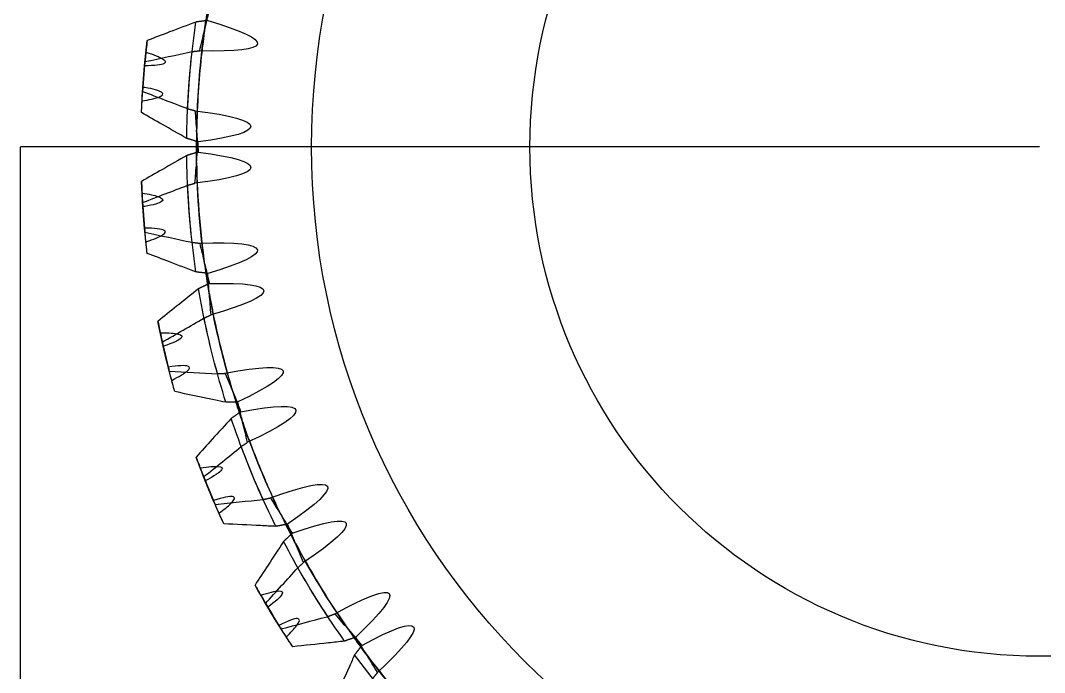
# Model space of a CAD drawing. Header units: millimetres. Extents: x -3 to 292, y -52 to 113.
# Drawn here: x 21.83 to 57.01, y 30.06 to 52.47 of the extents above; entities that cross this region are included whole.
import ezdxf

# ---------------------------------------------------------------- set-up
doc = ezdxf.new("R2010")
doc.units = ezdxf.units.MM
doc.layers.add('pieza3', color=163, linetype='Continuous')

msp = doc.modelspace()

# ---------------------------------------------------------------- linework, layer by layer
at = {"layer": 'pieza3', "extrusion": (0, 0, -1)}
for p in [(56.835, 48.121, -72.904), (21.835, 8.121, -72.904)]:
    msp.add_line(p, (21.835, 48.121, -72.904), dxfattribs=at)
at = {"layer": 'pieza3'}
msp.add_line((56.835, 48.121, -128.254), (56.835, 48.121, -45.285), dxfattribs=at)
for centre, radius in [((56.835, 48.121, -45.285), 25), ((56.835, 48.121, -43.485), 17.5), ((56.835, 48.121, -45.285), 17.5)]:
    msp.add_circle(centre, radius, dxfattribs=at)
at = {"layer": 'pieza3', "extrusion": (-4.07889e-32, -2.22045e-16, -1)}
for centre, radius, start, end in [((-56.835, 48.121, 67.554), 29.289, 2.5757, 8.4299), ((-56.835, 48.121, 68.856), 30.864, 3.5478, 6.805), ((-56.835, 48.121, 78.254), 29.289, 0.5701, 6.4243), ((-56.835, 48.121, 76.952), 30.864, 2.195, 5.4522), ((-56.835, 48.121, 75.615), 30.864, 2.9406, 5.186), ((-56.835, 48.121, 67.554), 29.289, 353.5757, 359.4299), ((-56.835, 48.121, 68.856), 30.864, 354.5478, 357.805), ((-56.835, 48.121, 78.254), 29.289, 351.5701, 357.4243), ((-56.835, 48.121, 76.952), 30.864, 353.195, 356.4522), ((-56.835, 48.121, 75.615), 30.864, 353.9406, 356.186), ((-56.835, 48.121, 67.554), 29.289, 344.5757, 350.4299), ((-56.835, 48.121, 78.254), 29.289, 342.5701, 348.4243), ((-56.835, 48.121, 68.856), 30.864, 345.5478, 348.805), ((-56.835, 48.121, 76.952), 30.864, 344.195, 347.4522), ((-56.835, 48.121, 75.615), 30.864, 344.9406, 347.186), ((-56.835, 48.121, 67.554), 29.289, 335.5757, 341.4299), ((-56.835, 48.121, 78.254), 29.289, 333.5701, 339.4243), ((-56.835, 48.121, 68.856), 30.864, 336.5478, 339.805), ((-56.835, 48.121, 76.952), 30.864, 335.195, 338.4522), ((-56.835, 48.121, 75.615), 30.864, 335.9406, 338.186), ((-56.835, 48.121, 67.554), 29.289, 326.5757, 332.4299), ((-56.835, 48.121, 78.254), 29.289, 324.5701, 330.4243), ((-56.835, 48.121, 68.856), 30.864, 327.5478, 330.805), ((-56.835, 48.121, 76.952), 30.864, 326.195, 329.4522), ((-56.835, 48.121, 75.615), 30.864, 326.9406, 329.186), ((-56.835, 48.121, 67.554), 29.289, 317.5757, 323.4299)]:
    msp.add_arc(centre, radius, start, end, dxfattribs=at)
at = {"layer": 'pieza3', "extrusion": (0.155658, 0.982787, -0.099504)}
msp.add_arc((-12.843, -66.928, 62.685), 8.68, 142.3181, 218.8726, dxfattribs=at)
at = {"layer": 'pieza3'}
for start, end in [(173.9406, 176.186), (182.9406, 185.186), (191.9406, 194.186), (200.9406, 203.186), (209.9406, 212.186)]:
    msp.add_arc((56.835, 48.121, -70.193), 30.864, start, end, dxfattribs=at)
at = {"layer": 'pieza3', "extrusion": (1.82785e-16, 0.995037, -0.099504)}
for centre, start, end in [((-21.07, -67.754, 55.844), 141.1274, 217.6819), ((-21.07, -67.754, 54.428), 142.3181, 218.8726)]:
    msp.add_arc(centre, 8.68, start, end, dxfattribs=at)
at = {"layer": 'pieza3', "extrusion": (-0.155658, 0.982787, -0.099504)}
for centre, start, end in [((-27.898, -68.697, 46.408), 141.1274, 217.6819), ((-27.898, -68.697, 44.992), 142.3181, 218.8726)]:
    msp.add_arc(centre, 8.68, start, end, dxfattribs=at)
at = {"layer": 'pieza3', "extrusion": (-0.307483, 0.946337, -0.099504)}
for centre, start, end in [((-33.159, -69.736, 36.025), 141.1274, 217.6819), ((-33.159, -69.736, 34.609), 142.3181, 218.8726)]:
    msp.add_arc(centre, 8.68, start, end, dxfattribs=at)
at = {"layer": 'pieza3', "extrusion": (-0.451737, 0.886585, -0.099504)}
for centre, start, end in [((-36.722, -70.843, 24.951), 141.1274, 217.6819), ((-36.722, -70.843, 23.535), 142.3181, 218.8726)]:
    msp.add_arc(centre, 8.68, start, end, dxfattribs=at)
at = {"layer": 'pieza3', "extrusion": (-0.584868, 0.805002, -0.099504)}
for centre, start, end in [((-38.5, -71.992, 13.459), 141.1274, 217.6819), ((-38.5, -71.992, 12.043), 142.3181, 218.8726)]:
    msp.add_arc(centre, 8.68, start, end, dxfattribs=at)
at = {"layer": 'pieza3'}
for centre, major_axis, start_param, end_param in [((29.88, 106.557, -78.254), (-13.646, -86.159), 0.902775, 0.913123), ((29.88, 106.557, -78.254), (-13.646, -86.159), 0.892342, 0.902775), ((21.07, 101.621, -78.254), (0, -87.233), 0.902775, 0.913123), ((21.07, 101.621, -78.254), (0, -87.233), 0.892342, 0.902775), ((13.141, 95.367, -78.254), (13.646, -86.159), 0.902775, 0.913123), ((13.141, 95.367, -78.254), (13.646, -86.159), 0.892342, 0.902775), ((6.288, 87.95, -78.254), (26.956, -82.963), 0.902775, 0.913123), ((6.288, 87.95, -78.254), (26.956, -82.963), 0.892342, 0.902775), ((0.68, 79.553, -78.254), (39.603, -77.725), 0.902775, 0.913123), ((0.68, 79.553, -78.254), (39.603, -77.725), 0.892342, 0.902775), ((-3.546, 70.381, -78.254), (51.274, -70.573), 0.902775, 0.913123), ((-3.546, 70.381, -78.254), (51.274, -70.573), 0.892342, 0.902775)]:
    msp.add_ellipse(centre, major_axis=major_axis, ratio=0.099504, start_param=start_param, end_param=end_param, dxfattribs=at)
at = {"layer": 'pieza3', "extrusion": (-4.07889e-32, -2.22045e-16, -1)}
for start_param, end_param in [(-2.24925, -2.238818), (-2.238818, -2.228469)]:
    msp.add_ellipse((21.07, -5.379, -67.554), major_axis=(0, -87.233), ratio=0.099504, start_param=start_param, end_param=end_param, dxfattribs=at)
at = {"layer": 'pieza3', "extrusion": (-3.69779e-32, -2.22045e-16, -1)}
for start_param, end_param in [(-2.24925, -2.238818), (-2.238818, -2.228469)]:
    msp.add_ellipse((29.88, -10.315, -67.554), major_axis=(13.646, -86.159), ratio=0.099504, start_param=start_param, end_param=end_param, dxfattribs=at)
at = {"layer": 'pieza3', "extrusion": (-3.93289e-18, -2.0994e-16, -1)}
for start_param, end_param in [(-2.24925, -2.238818), (-2.238818, -2.228469)]:
    msp.add_ellipse((39.353, -13.813, -67.554), major_axis=(26.956, -82.963), ratio=0.099504, start_param=start_param, end_param=end_param, dxfattribs=at)
at = {"layer": 'pieza3', "extrusion": (5.77799e-18, -2.33385e-16, -1)}
for start_param, end_param in [(-2.24925, -2.238818), (-2.238818, -2.228469)]:
    msp.add_ellipse((49.257, -15.785, -67.554), major_axis=(39.603, -77.725), ratio=0.099504, start_param=start_param, end_param=end_param, dxfattribs=at)
at = {"layer": 'pieza3', "extrusion": (-7.48081e-18, -2.11748e-16, -1)}
for start_param, end_param in [(-2.24925, -2.238818), (-2.238818, -2.228469)]:
    msp.add_ellipse((59.347, -16.184, -67.554), major_axis=(51.274, -70.573), ratio=0.099504, start_param=start_param, end_param=end_param, dxfattribs=at)
at = {"layer": 'pieza3'}
for points in [[(28.325, 53.178, -67.554), (28.282, 52.939, -67.554), (28.243, 52.699, -67.554), (28.206, 52.458, -67.554)], [(28.157, 52.121, -78.254), (28.191, 52.362, -78.254), (28.227, 52.602, -78.254), (28.267, 52.842, -78.254)], [(26.11, 51.053, -76.952), (26.646, 51.167, -77.384), (27.187, 51.282, -77.818), (27.73, 51.398, -78.254)], [(26.039, 50.174, -70.193), (26.036, 50.138, -69.747), (26.033, 50.089, -69.302), (26.029, 50.031, -68.856)], [(26.029, 50.031, -68.856), (26.543, 49.833, -68.422), (27.058, 49.635, -67.988), (27.576, 49.437, -67.554)], [(27.884, 48.656, -67.554), (27.881, 48.477, -67.554), (27.879, 48.299, -67.554), (27.879, 48.121, -67.554)], [(27.879, 48.121, -78.254), (27.879, 48.185, -78.254), (27.88, 48.25, -78.254), (27.88, 48.315, -78.254)], [(27.884, 47.586, -78.254), (27.881, 47.764, -78.254), (27.879, 47.942, -78.254), (27.879, 48.121, -78.254)], [(27.879, 48.121, -67.554), (27.879, 48.056, -67.554), (27.88, 47.991, -67.554), (27.88, 47.927, -67.554)], [(28.157, 44.12, -67.554), (27.981, 45.381, -67.554), (27.889, 46.654, -67.554), (27.88, 47.927, -67.554)], [(27.884, 47.586, -78.254), (27.908, 46.313, -78.254), (28.016, 45.042, -78.254), (28.206, 43.783, -78.254)], [(26.029, 46.211, -76.952), (26.543, 46.408, -77.385), (27.058, 46.606, -77.819), (27.576, 46.804, -78.254)], [(26.039, 46.068, -75.615), (26.036, 46.103, -76.06), (26.033, 46.152, -76.506), (26.029, 46.211, -76.952)], [(26.11, 45.188, -68.856), (26.646, 45.074, -68.423), (27.187, 44.959, -67.989), (27.73, 44.844, -67.554)], [(28.157, 44.12, -67.554), (28.191, 43.88, -67.554), (28.227, 43.639, -67.554), (28.267, 43.399, -67.554)], [(28.325, 43.063, -78.254), (28.282, 43.303, -78.254), (28.243, 43.543, -78.254), (28.206, 43.783, -78.254)], [(26.707, 41.415, -76.952), (27.184, 41.69, -77.385), (27.662, 41.967, -77.819), (28.142, 42.244, -78.254)], [(26.739, 41.275, -75.615), (26.731, 41.31, -76.06), (26.72, 41.358, -76.506), (26.707, 41.415, -76.952)], [(26.911, 40.557, -70.193), (26.92, 40.522, -69.747), (26.932, 40.474, -69.301), (26.947, 40.418, -68.856)], [(26.947, 40.418, -68.856), (27.496, 40.389, -68.422), (28.048, 40.36, -67.988), (28.601, 40.331, -67.554)], [(29.136, 39.683, -67.554), (29.207, 39.451, -67.554), (29.281, 39.219, -67.554), (29.357, 38.989, -67.554)], [(29.467, 38.666, -78.254), (29.387, 38.895, -78.254), (29.311, 39.126, -78.254), (29.237, 39.358, -78.254)], [(28.127, 36.785, -76.952), (28.555, 37.132, -77.386), (28.985, 37.479, -77.82), (29.414, 37.827, -78.254)], [(28.18, 36.652, -75.615), (28.167, 36.685, -76.06), (28.149, 36.731, -76.506), (28.127, 36.785, -76.952)], [(28.463, 35.969, -70.193), (28.477, 35.936, -69.746), (28.497, 35.891, -69.301), (28.52, 35.837, -68.856)], [(28.52, 35.837, -68.856), (29.068, 35.895, -68.421), (29.617, 35.952, -67.987), (30.167, 36.01, -67.554)], [(30.797, 35.454, -67.554), (30.903, 35.236, -67.554), (31.012, 35.018, -67.554), (31.124, 34.803, -67.554)], [(31.283, 34.501, -78.254), (31.168, 34.715, -78.254), (31.057, 34.931, -78.254), (30.948, 35.149, -78.254)], [(30.254, 32.434, -76.952), (30.621, 32.842, -77.384), (30.991, 33.252, -77.819), (31.362, 33.665, -78.254)], [(30.713, 31.68, -70.193), (30.733, 31.65, -69.746), (30.759, 31.608, -69.301), (30.79, 31.559, -68.856)], [(33.099, 31.537, -67.554), (33.238, 31.338, -67.554), (33.38, 31.14, -67.554), (33.524, 30.945, -67.554)], [(33.728, 30.671, -78.254), (33.581, 30.865, -78.254), (33.437, 31.061, -78.254), (33.296, 31.259, -78.254)], [(35.985, 28.028, -67.554), (35.102, 28.945, -67.554), (34.279, 29.92, -67.554), (33.524, 30.945, -67.554)], [(33.728, 30.671, -78.254), (34.495, 29.655, -78.254), (35.329, 28.69, -78.254), (36.223, 27.784, -78.254)]]:
    msp.add_open_spline(points, degree=3, dxfattribs=at)
for points, knots in [([(27.863, 52.414, -67.554), (27.561, 52.3, -67.786), (27.259, 52.186, -68.02), (26.701, 51.973, -68.455), (26.444, 51.876, -68.655), (26.188, 51.778, -68.856)], [3.8067412, 3.8067412, 3.8067412, 3.8067412, 3.9157768, 3.9157768, 4.0088942, 4.0088942, 4.0088942, 4.0088942]), ([(27.884, 48.656, -67.554), (27.891, 49.004, -67.554), (27.904, 49.352, -67.554), (27.923, 49.7, -67.554), (27.974, 50.623, -67.554), (28.068, 51.544, -67.554), (28.206, 52.458, -67.554)], [-0.9970589, -0.9970589, -0.9970589, -0.9970589, -0.99131501, -0.99131501, -0.99131501, -0.97606712, -0.97606712, -0.97606712, -0.97606712]), ([(28.157, 52.121, -78.254), (28.045, 51.318, -78.254), (27.967, 50.51, -78.254), (27.923, 49.7, -78.254), (27.897, 49.239, -78.254), (27.883, 48.777, -78.254), (27.88, 48.315, -78.254)], [0.9779411, 0.9779411, 0.9779411, 0.9779411, 0.99131501, 0.99131501, 0.99131501, 0.99893288, 0.99893288, 0.99893288, 0.99893288]), ([(26.188, 51.778, -68.856), (26.176, 51.676, -69.165), (26.165, 51.58, -69.476), (26.151, 51.453, -69.92), (26.147, 51.415, -70.055), (26.143, 51.379, -70.193)], [3.877219, 3.877219, 3.877219, 3.877219, 3.9744308, 3.9744308, 4.0157533, 4.0157533, 4.0157533, 4.0157533]), ([(26.143, 51.379, -70.193), (26.417, 51.291, -70.702), (26.61, 51.212, -71.252), (26.823, 51.079, -72.396), (26.84, 51.025, -72.982), (26.677, 50.937, -74.282), (26.45, 50.911, -74.979), (26.097, 50.91, -75.615)], [-0.5692954, -0.5692954, -0.5692954, -0.5692954, -0.3937735, -0.3937735, -0.2181638, -0.2181638, -0.0000007, -0.0000007, -0.0000007, -0.0000007]), ([(26.097, 50.91, -75.615), (26.1, 50.943, -76.022), (26.104, 50.987, -76.429), (26.109, 51.043, -76.874), (26.109, 51.048, -76.913), (26.11, 51.053, -76.952)], [4.7224227, 4.7224227, 4.7224227, 4.7224227, 4.844995, 4.844995, 4.8566515, 4.8566515, 4.8566515, 4.8566515]), ([(26.011, 49.704, -75.615), (26.254, 49.741, -75.18), (26.438, 49.782, -74.714), (26.724, 49.881, -73.565), (26.767, 49.94, -72.876), (26.603, 50.056, -71.538), (26.406, 50.111, -70.899), (26.081, 50.167, -70.271), (26.06, 50.17, -70.231), (26.039, 50.174, -70.193)], [-2.054402, -2.054402, -2.054402, -2.054402, -1.9040632, -1.9040632, -1.6979109, -1.6979109, -1.4981857, -1.4981857, -1.4848468, -1.4848468, -1.4848468, -1.4848468]), ([(25.993, 49.303, -76.952), (25.997, 49.405, -76.642), (26.001, 49.502, -76.332), (26.007, 49.63, -75.888), (26.009, 49.667, -75.753), (26.011, 49.704, -75.615)], [3.3143484, 3.3143484, 3.3143484, 3.3143484, 3.4115602, 3.4115602, 3.4528827, 3.4528827, 3.4528827, 3.4528827]), ([(27.548, 48.412, -78.254), (27.267, 48.572, -78.021), (26.987, 48.732, -77.787), (26.469, 49.029, -77.353), (26.23, 49.166, -77.152), (25.993, 49.303, -76.952)], [3.010336, 3.010336, 3.010336, 3.010336, 3.1193715, 3.1193715, 3.2124889, 3.2124889, 3.2124889, 3.2124889]), ([(27.548, 47.829, -67.554), (27.267, 47.669, -67.786), (26.987, 47.509, -68.02), (26.469, 47.212, -68.455), (26.23, 47.075, -68.655), (25.993, 46.939, -68.856)], [3.010336, 3.010336, 3.010336, 3.010336, 3.1193715, 3.1193715, 3.2124889, 3.2124889, 3.2124889, 3.2124889]), ([(25.993, 46.939, -68.856), (25.997, 46.836, -69.165), (26.001, 46.739, -69.476), (26.007, 46.612, -69.92), (26.009, 46.574, -70.055), (26.011, 46.537, -70.193)], [3.3143484, 3.3143484, 3.3143484, 3.3143484, 3.4115602, 3.4115602, 3.4528827, 3.4528827, 3.4528827, 3.4528827]), ([(26.011, 46.537, -70.193), (26.254, 46.5, -70.627), (26.438, 46.46, -71.093), (26.724, 46.361, -72.242), (26.767, 46.301, -72.931), (26.603, 46.185, -74.269), (26.406, 46.13, -74.908), (26.081, 46.074, -75.537), (26.06, 46.071, -75.576), (26.039, 46.068, -75.615)], [-2.054402, -2.054402, -2.054402, -2.054402, -1.9040632, -1.9040632, -1.6979109, -1.6979109, -1.4981857, -1.4981857, -1.4848468, -1.4848468, -1.4848468, -1.4848468]), ([(26.097, 45.331, -70.193), (26.1, 45.298, -69.786), (26.104, 45.254, -69.379), (26.109, 45.198, -68.933), (26.109, 45.193, -68.894), (26.11, 45.188, -68.856)], [4.7224227, 4.7224227, 4.7224227, 4.7224227, 4.844995, 4.844995, 4.8566515, 4.8566515, 4.8566515, 4.8566515]), ([(26.143, 44.863, -75.615), (26.417, 44.95, -75.105), (26.61, 45.029, -74.555), (26.823, 45.163, -73.412), (26.84, 45.216, -72.825), (26.677, 45.305, -71.526), (26.45, 45.33, -70.828), (26.097, 45.331, -70.193)], [-0.5692954, -0.5692954, -0.5692954, -0.5692954, -0.3937735, -0.3937735, -0.2181638, -0.2181638, -0.0000007, -0.0000007, -0.0000007, -0.0000007]), ([(26.188, 44.464, -76.952), (26.176, 44.565, -76.642), (26.165, 44.661, -76.332), (26.151, 44.789, -75.888), (26.147, 44.826, -75.753), (26.143, 44.863, -75.615)], [3.877219, 3.877219, 3.877219, 3.877219, 3.9744308, 3.9744308, 4.0157533, 4.0157533, 4.0157533, 4.0157533]), ([(27.863, 43.827, -78.254), (27.561, 43.941, -78.021), (27.259, 44.056, -77.787), (26.701, 44.268, -77.353), (26.444, 44.366, -77.152), (26.188, 44.464, -76.952)], [3.8067412, 3.8067412, 3.8067412, 3.8067412, 3.9157768, 3.9157768, 4.0088942, 4.0088942, 4.0088942, 4.0088942]), ([(29.136, 39.683, -67.554), (28.884, 40.51, -67.554), (28.67, 41.349, -67.554), (28.493, 42.195, -67.554), (28.409, 42.595, -67.554), (28.334, 42.996, -67.554), (28.267, 43.399, -67.554)], [-0.0470589, -0.0470589, -0.0470589, -0.0470589, -0.032805, -0.032805, -0.032805, -0.02606712, -0.02606712, -0.02606712, -0.02606712]), ([(27.954, 43.251, -67.554), (27.702, 43.05, -67.786), (27.45, 42.847, -68.02), (26.985, 42.473, -68.455), (26.771, 42.3, -68.655), (26.557, 42.128, -68.856)], [3.0232402, 3.0232402, 3.0232402, 3.0232402, 3.1322758, 3.1322758, 3.2253932, 3.2253932, 3.2253932, 3.2253932]), ([(28.325, 43.063, -78.254), (28.376, 42.773, -78.254), (28.432, 42.483, -78.254), (28.492, 42.195, -78.254), (28.693, 41.237, -78.254), (28.941, 40.29, -78.254), (29.237, 39.358, -78.254)], [0.0279411, 0.0279411, 0.0279411, 0.0279411, 0.032805, 0.032805, 0.032805, 0.04893288, 0.04893288, 0.04893288, 0.04893288]), ([(26.557, 42.128, -68.856), (26.577, 42.028, -69.165), (26.597, 41.933, -69.476), (26.623, 41.808, -69.92), (26.63, 41.771, -70.055), (26.638, 41.735, -70.193)], [3.324423, 3.324423, 3.324423, 3.324423, 3.4216348, 3.4216348, 3.4629573, 3.4629573, 3.4629573, 3.4629573]), ([(26.638, 41.735, -70.193), (26.926, 41.736, -70.702), (27.134, 41.721, -71.252), (27.378, 41.66, -72.396), (27.411, 41.614, -72.982), (27.283, 41.48, -74.282), (27.075, 41.385, -74.979), (26.739, 41.275, -75.615)], [-0.5692955, -0.5692955, -0.5692955, -0.5692955, -0.3937772, -0.3937772, -0.2181938, -0.2181938, -0.0000007, -0.0000007, -0.0000007, -0.0000007]), ([(27.03, 40.101, -75.615), (27.287, 40.231, -75.105), (27.466, 40.339, -74.555), (27.655, 40.504, -73.412), (27.664, 40.56, -72.827), (27.49, 40.622, -71.527), (27.261, 40.611, -70.829), (26.911, 40.557, -70.193)], [-0.569296, -0.569296, -0.569296, -0.569296, -0.3937965, -0.3937965, -0.2183529, -0.2183529, -0.0000007, -0.0000007, -0.0000007, -0.0000007]), ([(27.137, 39.714, -76.952), (27.109, 39.813, -76.642), (27.083, 39.906, -76.332), (27.05, 40.03, -75.888), (27.04, 40.066, -75.753), (27.03, 40.101, -75.615)], [4.5066654, 4.5066654, 4.5066654, 4.5066654, 4.6038772, 4.6038772, 4.6451997, 4.6451997, 4.6451997, 4.6451997]), ([(28.891, 39.348, -78.254), (28.757, 39.375, -78.155), (28.622, 39.403, -78.056), (28.036, 39.525, -77.622), (27.585, 39.62, -77.286), (27.137, 39.714, -76.952)], [4.7001453, 4.7001453, 4.7001453, 4.7001453, 4.7463244, 4.7463244, 4.901825, 4.901825, 4.901825, 4.901825]), ([(29.071, 38.793, -67.554), (28.854, 38.555, -67.786), (28.637, 38.316, -68.02), (28.236, 37.873, -68.455), (28.051, 37.669, -68.655), (27.868, 37.466, -68.856)], [3.3416082, 3.3416082, 3.3416082, 3.3416082, 3.4506438, 3.4506438, 3.5437612, 3.5437612, 3.5437612, 3.5437612]), ([(30.797, 35.454, -67.554), (30.608, 35.843, -67.554), (30.427, 36.237, -67.554), (30.256, 36.634, -67.554), (29.922, 37.406, -67.554), (29.622, 38.191, -67.554), (29.357, 38.989, -67.554)], [-0.0720589, -0.0720589, -0.0720589, -0.0720589, -0.06492138, -0.06492138, -0.06492138, -0.05106712, -0.05106712, -0.05106712, -0.05106712]), ([(29.467, 38.666, -78.254), (29.704, 37.979, -78.254), (29.967, 37.301, -78.254), (30.255, 36.634, -78.254), (30.472, 36.133, -78.254), (30.703, 35.637, -78.254), (30.948, 35.149, -78.254)], [0.0529411, 0.0529411, 0.0529411, 0.0529411, 0.06492138, 0.06492138, 0.06492138, 0.07393288, 0.07393288, 0.07393288, 0.07393288]), ([(27.868, 37.466, -68.856), (27.903, 37.37, -69.165), (27.937, 37.279, -69.476), (27.982, 37.159, -69.92), (27.996, 37.124, -70.055), (28.009, 37.09, -70.193)], [3.5578106, 3.5578106, 3.5578106, 3.5578106, 3.6550223, 3.6550223, 3.6963449, 3.6963449, 3.6963449, 3.6963449]), ([(28.009, 37.09, -70.193), (28.293, 37.136, -70.702), (28.501, 37.154, -71.252), (28.751, 37.131, -72.395), (28.791, 37.091, -72.981), (28.686, 36.939, -74.28), (28.495, 36.813, -74.979), (28.18, 36.652, -75.615)], [-0.569296, -0.569296, -0.569296, -0.569296, -0.3937974, -0.3937974, -0.2183606, -0.2183606, -0.0000007, -0.0000007, -0.0000007, -0.0000007]), ([(28.652, 35.538, -75.615), (28.829, 35.665, -75.229), (28.964, 35.774, -74.818), (29.202, 36.004, -73.691), (29.225, 36.087, -72.959), (29.022, 36.123, -71.52), (28.798, 36.077, -70.826), (28.463, 35.969, -70.193)], [-0.5696975, -0.5696975, -0.5696975, -0.5696975, -0.4361384, -0.4361384, -0.2172824, -0.2172824, -0.0000007, -0.0000007, -0.0000007, -0.0000007]), ([(28.818, 35.172, -76.952), (28.775, 35.265, -76.642), (28.735, 35.353, -76.332), (28.682, 35.47, -75.888), (28.667, 35.504, -75.753), (28.652, 35.538, -75.615)], [5.02563, 5.02563, 5.02563, 5.02563, 5.1228417, 5.1228417, 5.1641643, 5.1641643, 5.1641643, 5.1641643]), ([(30.607, 35.084, -78.254), (30.434, 35.092, -78.129), (30.261, 35.101, -78.003), (29.663, 35.13, -77.569), (29.239, 35.151, -77.26), (28.818, 35.172, -76.952)], [5.4603216, 5.4603216, 5.4603216, 5.4603216, 5.5187128, 5.5187128, 5.6619401, 5.6619401, 5.6619401, 5.6619401]), ([(30.872, 34.565, -67.554), (30.695, 34.295, -67.786), (30.518, 34.025, -68.02), (30.191, 33.525, -68.455), (30.041, 33.295, -68.655), (29.891, 33.065, -68.856)], [3.9384615, 3.9384615, 3.9384615, 3.9384615, 4.0474971, 4.0474971, 4.1406145, 4.1406145, 4.1406145, 4.1406145]), ([(33.099, 31.537, -67.554), (33.061, 31.591, -67.554), (33.024, 31.646, -67.554), (32.987, 31.7, -67.554), (32.302, 32.694, -67.554), (31.679, 33.731, -67.554), (31.124, 34.803, -67.554)], [-0.0970589, -0.0970589, -0.0970589, -0.0970589, -0.09597131, -0.09597131, -0.09597131, -0.07606712, -0.07606712, -0.07606712, -0.07606712]), ([(31.283, 34.501, -78.254), (31.797, 33.536, -78.254), (32.366, 32.6, -78.254), (32.986, 31.7, -78.254), (33.088, 31.552, -78.254), (33.191, 31.405, -78.254), (33.296, 31.259, -78.254)], [0.0779411, 0.0779411, 0.0779411, 0.0779411, 0.09597131, 0.09597131, 0.09597131, 0.09893288, 0.09893288, 0.09893288, 0.09893288]), ([(29.891, 33.065, -68.856), (29.941, 32.976, -69.165), (29.989, 32.892, -69.476), (30.052, 32.781, -69.92), (30.071, 32.748, -70.055), (30.089, 32.716, -70.193)], [3.9684196, 3.9684196, 3.9684196, 3.9684196, 4.0656313, 4.0656313, 4.1069538, 4.1069538, 4.1069538, 4.1069538]), ([(30.089, 32.716, -70.193), (30.374, 32.81, -70.724), (30.583, 32.861, -71.299), (30.83, 32.871, -72.497), (30.867, 32.83, -73.111), (30.757, 32.65, -74.382), (30.592, 32.503, -75.025), (30.327, 32.31, -75.615)], [-2.3389616, -2.3389616, -2.3389616, -2.3389616, -2.1559707, -2.1559707, -1.9721699, -1.9721699, -1.7695788, -1.7695788, -1.7695788, -1.7695788]), ([(30.327, 32.31, -75.615), (30.31, 32.34, -76.041), (30.286, 32.38, -76.467), (30.257, 32.429, -76.912), (30.255, 32.431, -76.932), (30.254, 32.434, -76.952)], [4.8137978, 4.8137978, 4.8137978, 4.8137978, 4.9421406, 4.9421406, 4.9480839, 4.9480839, 4.9480839, 4.9480839]), ([(30.967, 31.284, -75.615), (31.121, 31.437, -75.231), (31.237, 31.564, -74.823), (31.437, 31.83, -73.697), (31.448, 31.916, -72.965), (31.242, 31.92, -71.523), (31.028, 31.839, -70.827), (30.713, 31.68, -70.193)], [-0.5697009, -0.5697009, -0.5697009, -0.5697009, -0.4369488, -0.4369488, -0.2176994, -0.2176994, -0.0000007, -0.0000007, -0.0000007, -0.0000007]), ([(30.79, 31.559, -68.856), (31.312, 31.699, -68.43), (31.837, 31.839, -68.002), (32.374, 31.983, -67.566), (32.382, 31.985, -67.56), (32.39, 31.987, -67.554)], [6.7274747, 6.7274747, 6.7274747, 6.7274747, 6.9220935, 6.9220935, 6.924977, 6.924977, 6.924977, 6.924977]), ([(31.188, 30.949, -76.952), (31.131, 31.034, -76.642), (31.078, 31.115, -76.332), (31.008, 31.221, -75.888), (30.987, 31.253, -75.753), (30.967, 31.284, -75.615)], [5.3663864, 5.3663864, 5.3663864, 5.3663864, 5.4635982, 5.4635982, 5.5049207, 5.5049207, 5.5049207, 5.5049207]), ([(32.97, 31.142, -78.254), (32.783, 31.121, -78.118), (32.597, 31.101, -77.983), (32.002, 31.036, -77.549), (31.594, 30.992, -77.25), (31.188, 30.949, -76.952)], [5.9215339, 5.9215339, 5.9215339, 5.9215339, 5.9846727, 5.9846727, 6.1231347, 6.1231347, 6.1231347, 6.1231347]), ([(33.312, 30.67, -67.554), (33.253, 30.538, -67.658), (33.193, 30.406, -67.763), (32.947, 29.86, -68.197), (32.762, 29.447, -68.527), (32.578, 29.036, -68.856)], [4.830745, 4.830745, 4.830745, 4.830745, 4.8795522, 4.8795522, 5.0324096, 5.0324096, 5.0324096, 5.0324096])]:
    msp.add_open_spline(points, degree=3, knots=knots, dxfattribs=at)
for points, weights in [([(28.206, 52.458, -67.554), (28.032, 52.436, -67.554), (27.863, 52.414, -67.554)], [1.4909550194, 1.50622623385, 1.52104482611]), ([(28.268, 52.466, -67.554), (28.237, 52.462, -67.554), (28.206, 52.458, -67.554)], [1.48563590849, 1.48830229273, 1.4909550194]), ([(27.73, 51.398, -78.254), (27.859, 51.412, -78.254), (27.99, 51.427, -78.254)], [1.06571223946, 1.06782056069, 1.0697127119]), ([(27.576, 49.437, -67.554), (27.7, 49.403, -67.554), (27.828, 49.367, -67.554)], [1.27873850844, 1.27053617366, 1.26212647728]), ([(27.88, 48.315, -78.254), (27.711, 48.365, -78.254), (27.548, 48.412, -78.254)], [1.07183956465, 1.08281795879, 1.09347096526]), ([(27.94, 48.297, -78.254), (27.91, 48.306, -78.254), (27.88, 48.315, -78.254)], [1.06801568435, 1.06993253368, 1.07183956465]), ([(27.88, 47.927, -67.554), (27.711, 47.877, -67.554), (27.548, 47.829, -67.554)], [1.07183956465, 1.08281795879, 1.09347096526]), ([(27.94, 47.944, -67.554), (27.91, 47.935, -67.554), (27.88, 47.927, -67.554)], [1.06801568435, 1.06993253368, 1.07183956465]), ([(27.576, 46.804, -78.254), (27.7, 46.839, -78.254), (27.828, 46.874, -78.254)], [1.27873850844, 1.27053617366, 1.26212647728]), ([(27.73, 44.844, -67.554), (27.859, 44.829, -67.554), (27.99, 44.814, -67.554)], [1.06571223946, 1.06782056069, 1.0697127119]), ([(28.206, 43.783, -78.254), (28.032, 43.806, -78.254), (27.863, 43.827, -78.254)], [1.4909550194, 1.50622623385, 1.52104482611]), ([(28.268, 43.775, -78.254), (28.237, 43.779, -78.254), (28.206, 43.783, -78.254)], [1.48563590849, 1.48830229273, 1.4909550194]), ([(28.267, 43.399, -67.554), (28.108, 43.324, -67.554), (27.954, 43.251, -67.554)], [1.02975059265, 1.04029788745, 1.05053257191]), ([(28.323, 43.426, -67.554), (28.295, 43.413, -67.554), (28.267, 43.399, -67.554)], [1.02607686839, 1.02791844693, 1.02975059265]), ([(28.142, 42.244, -78.254), (28.26, 42.297, -78.254), (28.38, 42.352, -78.254)], [1.23962812161, 1.23167665633, 1.22352417163]), ([(28.601, 40.331, -67.554), (28.73, 40.337, -67.554), (28.862, 40.343, -67.554)], [1.09141023851, 1.09470507854, 1.09778374223]), ([(29.237, 39.358, -78.254), (29.061, 39.353, -78.254), (28.891, 39.348, -78.254)], [1.95757742269, 1.9776280508, 1.99708440009]), ([(29.299, 39.36, -78.254), (29.268, 39.359, -78.254), (29.237, 39.358, -78.254)], [1.95059359601, 1.95409447534, 1.95757742269]), ([(29.357, 38.989, -67.554), (29.212, 38.889, -67.554), (29.071, 38.793, -67.554)], [1.15536117416, 1.16719504441, 1.17867817162]), ([(29.408, 39.024, -67.554), (29.383, 39.006, -67.554), (29.357, 38.989, -67.554)], [1.1512393233, 1.15330554045, 1.15536117416]), ([(29.414, 37.827, -78.254), (29.523, 37.898, -78.254), (29.633, 37.972, -78.254)], [1.35634939558, 1.34764923386, 1.33872912508]), ([(30.167, 36.01, -67.554), (30.294, 36.036, -67.554), (30.424, 36.063, -67.554)], [2.45561963307, 2.43986831708, 2.42371879519]), ([(30.948, 35.149, -78.254), (30.775, 35.116, -78.254), (30.607, 35.084, -78.254)], [2.33835009365, 2.36230081333, 2.38554165973]), ([(31.009, 35.16, -78.254), (30.978, 35.154, -78.254), (30.948, 35.149, -78.254)], [2.33000782755, 2.33418967058, 2.33835009365]), ([(31.169, 34.845, -67.554), (31.147, 34.824, -67.554), (31.124, 34.803, -67.554)], [1.40998105974, 1.41251166045, 1.41502929908]), ([(31.124, 34.803, -67.554), (30.996, 34.681, -67.554), (30.872, 34.565, -67.554)], [1.41502929908, 1.42952283886, 1.44358680587]), ([(31.362, 33.665, -78.254), (31.458, 33.752, -78.254), (31.555, 33.841, -78.254)], [1.59764112421, 1.58739322186, 1.57688624434]), ([(32.39, 31.987, -67.554), (32.511, 32.033, -67.554), (32.635, 32.079, -67.554)], [2.68447569287, 2.66725640355, 2.6496017968]), ([(33.296, 31.259, -78.254), (33.13, 31.2, -78.254), (32.97, 31.142, -78.254)], [2.58463546885, 2.61110878427, 2.63679745942]), ([(33.354, 31.279, -78.254), (33.325, 31.269, -78.254), (33.296, 31.259, -78.254)], [2.57541455838, 2.58003685162, 2.58463546885]), ([(33.562, 30.994, -67.554), (33.543, 30.969, -67.554), (33.524, 30.945, -67.554)], [1.82838725138, 1.83166879764, 1.83493353538]), ([(33.524, 30.945, -67.554), (33.417, 30.805, -67.554), (33.312, 30.67, -67.554)], [1.83493353538, 1.85372797462, 1.87196536711]), ([(33.937, 29.858, -78.254), (34.018, 29.959, -78.254), (34.1, 30.062, -78.254)], [1.98782925021, 1.97507852683, 1.96200545495])]:
    msp.add_rational_spline(points, weights, degree=2, dxfattribs=at)

doc.saveas('drawing.dxf')
